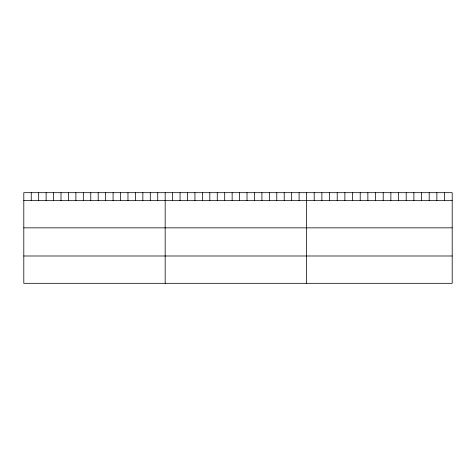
<?xml version="1.0" encoding="UTF-8"?>
<svg xmlns="http://www.w3.org/2000/svg" width="476" height="476" viewBox="0 0 476 476"><rect width="100%" height="100%" fill="white"/><g stroke="black" fill="none" stroke-linecap="round" stroke-linejoin="round"><path stroke-width="0.71" d="M452.2 200.527L452.2 283.315L23.8 283.315L23.8 192.685L452.2 192.685L452.2 200.527L23.8 200.527M23.8 227.843L452.2 227.843M23.8 255.993L452.2 255.993M444.536 192.685L444.536 200.527M436.867 192.685L436.867 200.527M429.203 192.685L429.203 200.527M421.534 192.685L421.534 200.527M413.87 192.685L413.87 200.527M406.201 192.685L406.201 200.527M398.537 192.685L398.537 200.527M390.873 192.685L390.873 200.527M383.204 192.685L383.204 200.527M375.54 192.685L375.54 200.527M367.871 192.685L367.871 200.527M360.207 192.685L360.207 200.527M352.543 192.685L352.543 200.527M344.874 192.685L344.874 200.527M337.21 192.685L337.21 200.527M329.541 192.685L329.541 200.527M321.877 192.685L321.877 200.527M314.208 192.685L314.208 200.527M306.544 192.685L306.544 283.315M299.101 192.685L299.101 200.527M291.663 192.685L291.663 200.527M284.22 192.685L284.22 200.527M276.782 192.685L276.782 200.527M269.339 192.685L269.339 200.527M261.901 192.685L261.901 200.527M254.458 192.685L254.458 200.527M247.02 192.685L247.02 200.527M239.577 192.685L239.577 200.527M232.139 192.685L232.139 200.527M224.696 192.685L224.696 200.527M217.258 192.685L217.258 200.527M209.815 192.685L209.815 200.527M202.377 192.685L202.377 200.527M194.934 192.685L194.934 200.527M187.496 192.685L187.496 200.527M180.053 192.685L180.053 200.527M172.615 192.685L172.615 200.527M165.172 192.685L165.172 283.315M157.729 192.685L157.729 200.527M150.291 192.685L150.291 200.527M142.848 192.685L142.848 200.527M135.41 192.685L135.41 200.527M127.967 192.685L127.967 200.527M120.529 192.685L120.529 200.527M113.086 192.685L113.086 200.527M105.648 192.685L105.648 200.527M98.205 192.685L98.205 200.527M90.767 192.685L90.767 200.527M83.324 192.685L83.324 200.527M75.886 192.685L75.886 200.527M68.443 192.685L68.443 200.527M61.005 192.685L61.005 200.527M53.562 192.685L53.562 200.527M46.124 192.685L46.124 200.527M38.681 192.685L38.681 200.527M31.243 192.685L31.243 200.527"/></g></svg>
